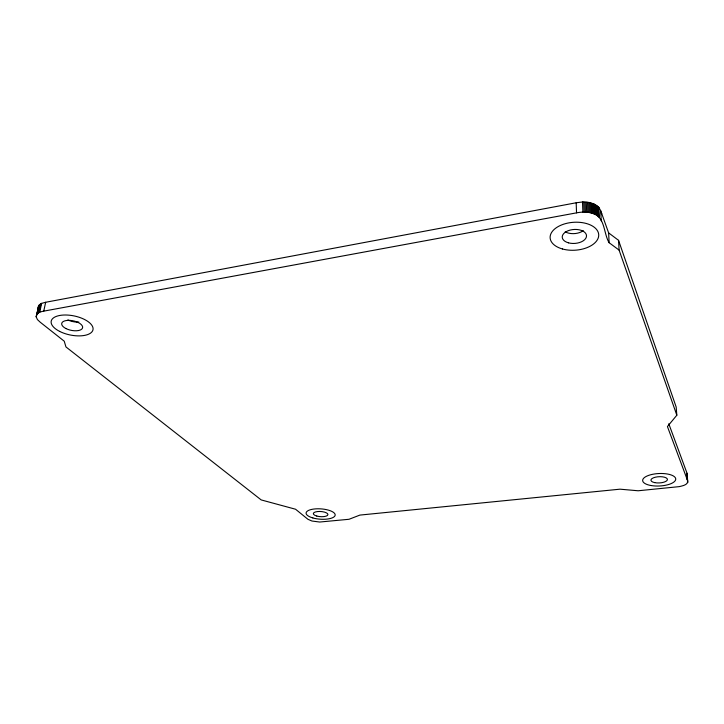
<?xml version="1.0" encoding="UTF-8"?>
<svg xmlns="http://www.w3.org/2000/svg" width="724" height="724" viewBox="0 0 724 724"><rect width="100%" height="100%" fill="white"/><g stroke="black" fill="none" stroke-linecap="round" stroke-linejoin="round"><path stroke-width="1.09" d="M36.2 316.397C36.381 312.741 40.897 311.628 43.748 311.139L576.539 212.856C582.177 211.743 588.187 211.661 593.626 213.743C605.237 217.725 603.644 233.952 609.137 242.721L619.101 250.115L676.822 415.232L667.428 426.554L687.637 480.718C688.352 485.044 682.325 485.831 679.266 486.628L638.179 490.772L619.988 489.18L359.882 515.09L349.031 519.28L319.7 522.031L311.972 521.027L307.962 519.307L295.564 509.234L261.192 499.922L65.947 346.923L64.237 341.194L40.263 322.243L37.44 319.61L36.227 316.913L38.716 305.628L41.639 303.347L45.657 302.27L576.177 202.774L582.485 201.978L588.721 202.43L594.169 204.087L598.866 207.381L600.748 210.856L608.622 232.884L609.137 242.721M43.748 311.139L45.657 302.27M38.49 312.849L40.417 303.999M39.069 312.506L40.996 303.655M39.72 312.198L41.639 303.347M36.227 316.913L38.716 305.628M37.06 314.144L39.042 305.184M37.503 313.61L39.431 304.768M37.965 313.211L39.892 304.37M38.462 306.089L38.155 308.107M686.642 475.831L687.04 473.279L668.777 423.766M601.228 213.426L601.78 213.743M608.622 232.884L618.549 240.332L676.18 407.051L676.822 415.232M687.04 473.279L687.8 482.293M687.067 475.188L687.664 482.609M686.886 475.514L687.139 478.691M686.732 476.89L686.895 479.007M618.549 240.332L619.101 250.115M600.748 210.856L601.237 220.883M598.866 207.381L599.345 217.435M598.259 206.756L598.73 216.811M597.572 206.15L598.042 216.214M596.82 205.58L597.291 215.643M595.997 205.046L596.467 215.118M595.119 204.548L595.571 214.621M594.169 204.087L594.63 214.159M593.173 203.67L593.626 213.743M592.123 203.29L592.567 213.372M591.028 202.955L591.472 213.037M589.888 202.675L590.322 212.756M588.721 202.43L589.146 212.521M587.508 202.24L587.933 212.331M586.277 202.105L586.693 212.186M585.028 202.005L585.435 212.096M583.761 201.969L584.168 212.06M582.485 201.978L582.883 212.069M576.177 202.774L576.539 212.856M78.825 322.035A10.625 4.914 11.8 0 1 67.893 319.927M583.273 230.685A12.109 7.05 -4.1 0 1 565.209 231.816M568.485 242.839A12.163 6.987 -3.9 0 0 586.512 235.752A12.163 6.987 -3.9 0 0 568.105 230.739A12.163 6.987 -3.9 0 0 568.485 242.839M66.002 328.578A10.661 4.86 11.6 0 0 82.599 327.773A10.661 4.86 11.6 0 0 67.893 320.37A10.661 4.86 11.6 0 0 66.002 328.578M316.786 516.049A7.285 2.579 4 0 0 327.918 514.628A7.285 2.579 4 0 0 317.248 511.587A7.285 2.579 4 0 0 316.786 516.049M654.713 482.627A8.272 3.122 -2.7 0 0 667.428 479.614A8.272 3.122 -2.7 0 0 655.356 477.206A8.272 3.122 -2.7 0 0 654.713 482.627M651.148 485.542A16.552 6.235 -2.7 0 0 675.736 478.989A16.552 6.235 -2.7 0 0 650.722 474.745A16.552 6.235 -2.7 0 0 651.148 485.542M312.849 517.941A14.571 5.168 4 0 0 335.176 515.144A14.571 5.168 4 0 0 313.908 509.035A14.571 5.168 4 0 0 312.849 517.941M59.64 331.393A21.331 9.729 11.6 0 0 92.953 329.909A21.331 9.729 11.6 0 0 63.703 315.031A21.331 9.729 11.6 0 0 59.64 331.393M562.457 248.975A24.335 13.973 -3.9 0 0 598.721 235.001A24.335 13.973 -3.9 0 0 562.086 224.748A24.335 13.973 -3.9 0 0 562.457 248.975"/></g></svg>
